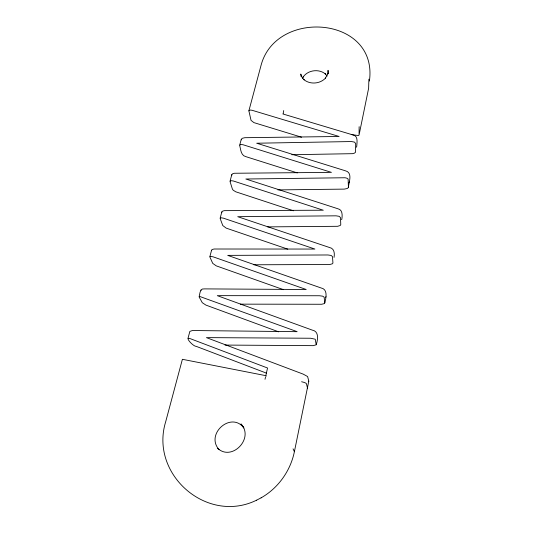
<?xml version="1.0" encoding="UTF-8"?>
<svg xmlns="http://www.w3.org/2000/svg" width="533" height="533" viewBox="0 0 533 533"><rect width="100%" height="100%" fill="white"/><g stroke="black" fill="none" stroke-linecap="round" stroke-linejoin="round"><path stroke-width="0.8" d="M241.262 139.826L242.082 138.347L244.82 137.701L339.115 136.481L252.109 110.291L250.317 110.025L248.884 110.817L251.043 120.385L253.928 122.623L301.565 137.208M359.135 126.707L359.055 135.089L368.629 88.238L368.883 79.21M369.409 81.063C378.417 16.45 276.814 8.208 261.217 64.733L248.884 110.817M261.117 497.835C278.166 488.168 290.492 470.872 294.389 451.698L308.8 381.135L307.608 376.531L303.177 374.119L206.418 337.616L310.626 338.248L315.263 339.221L316.182 344.818L313.137 345.65L224.999 345.071M316.282 344.511C317.901 339.621 319.134 331.279 312.311 330.127L217.271 295.648L319.447 295.748L322.718 296.181L324.157 297.214L324.777 302.924L324.257 303.623L321.646 304.263L240.363 304.15M324.777 302.924C326.076 298.02 328.075 289.232 321.066 287.953L227.691 255.374L327.915 254.974L331.106 255.44L332.492 256.593L332.932 262.996L332.405 263.775L329.82 264.508L253.848 264.781M277.9 189.908L344.265 189.115L347.21 188.535L348.276 187.689C348.842 182.533 352.993 172.525 345.397 170.793L256.699 143.224L351.467 141.545L354.452 142.104L355.684 143.557L355.524 152.218L354.458 153.131L352.619 153.671L291.778 154.73M266.014 374.792L267.546 368.003L191.28 339.055C183.066 335.324 192.919 346.49 196.231 346.363L266.393 373.113M187.962 338.482L189.855 331.399L192.426 330.527L297.167 331.673L199.815 296.488L199.195 297.074L202.287 302.704L205.918 305.096L278.659 331.832M199.129 296.754C199.995 293.55 199.862 287.947 204.619 288.893L306.228 289.512L213.14 256.839L210.548 256.326L209.902 257.059L212.72 263.362L216.245 265.854L283.516 289.679M209.849 256.693L211.594 250.17L212.394 249.431L214.146 249.011L314.923 249.058L223.427 218.164L220.862 217.75L220.189 218.617L222.761 225.526L226.172 228.111L287.767 249.138M220.149 218.204L221.828 211.934L222.634 211.121L224.366 210.648L323.271 210.215L233.314 180.98L230.776 180.66L230.076 181.646L232.415 189.122L233.201 190.201L235.733 191.787L293.45 210.782M230.049 181.193L231.802 174.657L232.615 173.778L234.327 173.258L331.406 172.366L242.955 144.716L240.443 144.483L239.723 145.582C240.803 149.673 240.869 155.643 246.026 156.695L297.334 172.912M239.71 145.096L241.269 139.286M349.535 181.713L349.022 182.493M334.031 257.419C334.817 253.328 334.278 248.305 329.467 247.492L237.698 216.684L336.043 215.825L339.161 216.325L340.494 217.591L340.774 224.62L340.234 225.486L337.682 226.298L267.633 226.885M326.043 296.741L325.556 297.261M308.8 381.135L308.347 381.441M302.478 78.324L303.377 76.672L303.097 77.065C307.887 69.996 318.934 68.537 325.45 74.027L325.137 73.714L327.162 76.079M356.224 147.261L356.744 146.415C356.923 142.331 358.423 135.895 352.846 134.902L282.876 113.962M341.433 219.609L341.82 219.316C342.459 215.219 342.712 209.509 337.536 208.643L245.813 179.008L345.078 177.749L347.01 178.229L348.136 179.088L348.415 187.21M265.86 376.425A4.684 0.686 -79.1 0 1 266.327 375.758L182.393 359.302L165.656 421.85C149.54 474.323 206.891 524.485 256.48 500.234M256.4 500.274L261.17 497.802M351.227 134.543L358.609 135.589M218.956 449.599L217.784 448.466C232.228 461.591 254.381 437.993 240.976 423.962L243.921 427.992M243.394 427.293C230.529 411.636 205.352 434.168 218.956 449.512M293.057 448.846L294.389 451.698M200.948 289.959L201.001 290.338M301.065 76.492L300.799 74.034L301.751 76.912L304.143 79.857L303.797 79.544C309.979 84.814 320.146 83.948 325.603 78.031L325.323 78.391L328.015 73.341L327.915 73.92L328.061 70.323L328.235 73.627M211.594 250.17L211.634 250.59M221.828 211.934L221.848 212.394M231.802 174.657L231.815 175.157M265.001 379.283A4.684 0.686 -79.1 0 1 265.574 377.184M301.591 381.761A4.65 0.979 12.4 0 1 306.415 383.713L307.434 387.851A4.55 0.939 12.4 0 1 307.341 388.077M283.216 113.602A4.051 0.72 -82.2 0 1 283.716 110.564"/></g></svg>
